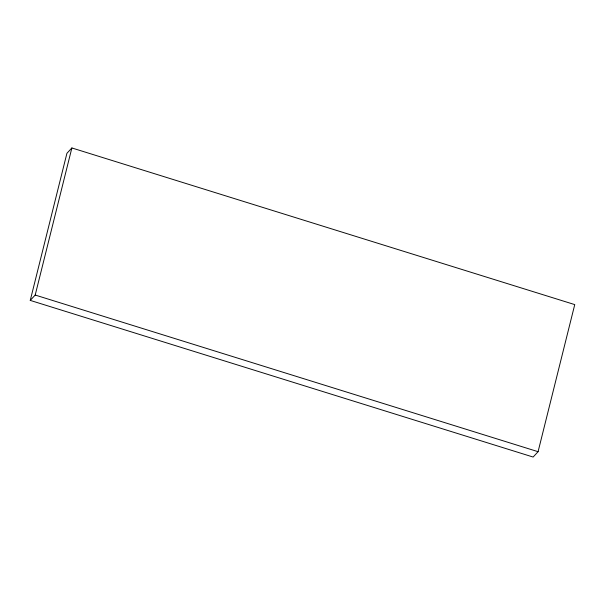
<?xml version="1.0" encoding="UTF-8"?>
<svg xmlns="http://www.w3.org/2000/svg" width="605" height="605" viewBox="0 0 605 605"><rect width="100%" height="100%" fill="white"/><g stroke="black" fill="none" stroke-linecap="round" stroke-linejoin="round"><path stroke-width="0.91" d="M30.25 300.398L66.921 153.307L71.874 147.953L574.75 304.602L538.079 451.693L533.126 457.047L30.25 300.398L35.203 295.043L71.874 147.953M35.203 295.043L538.079 451.693"/></g></svg>
